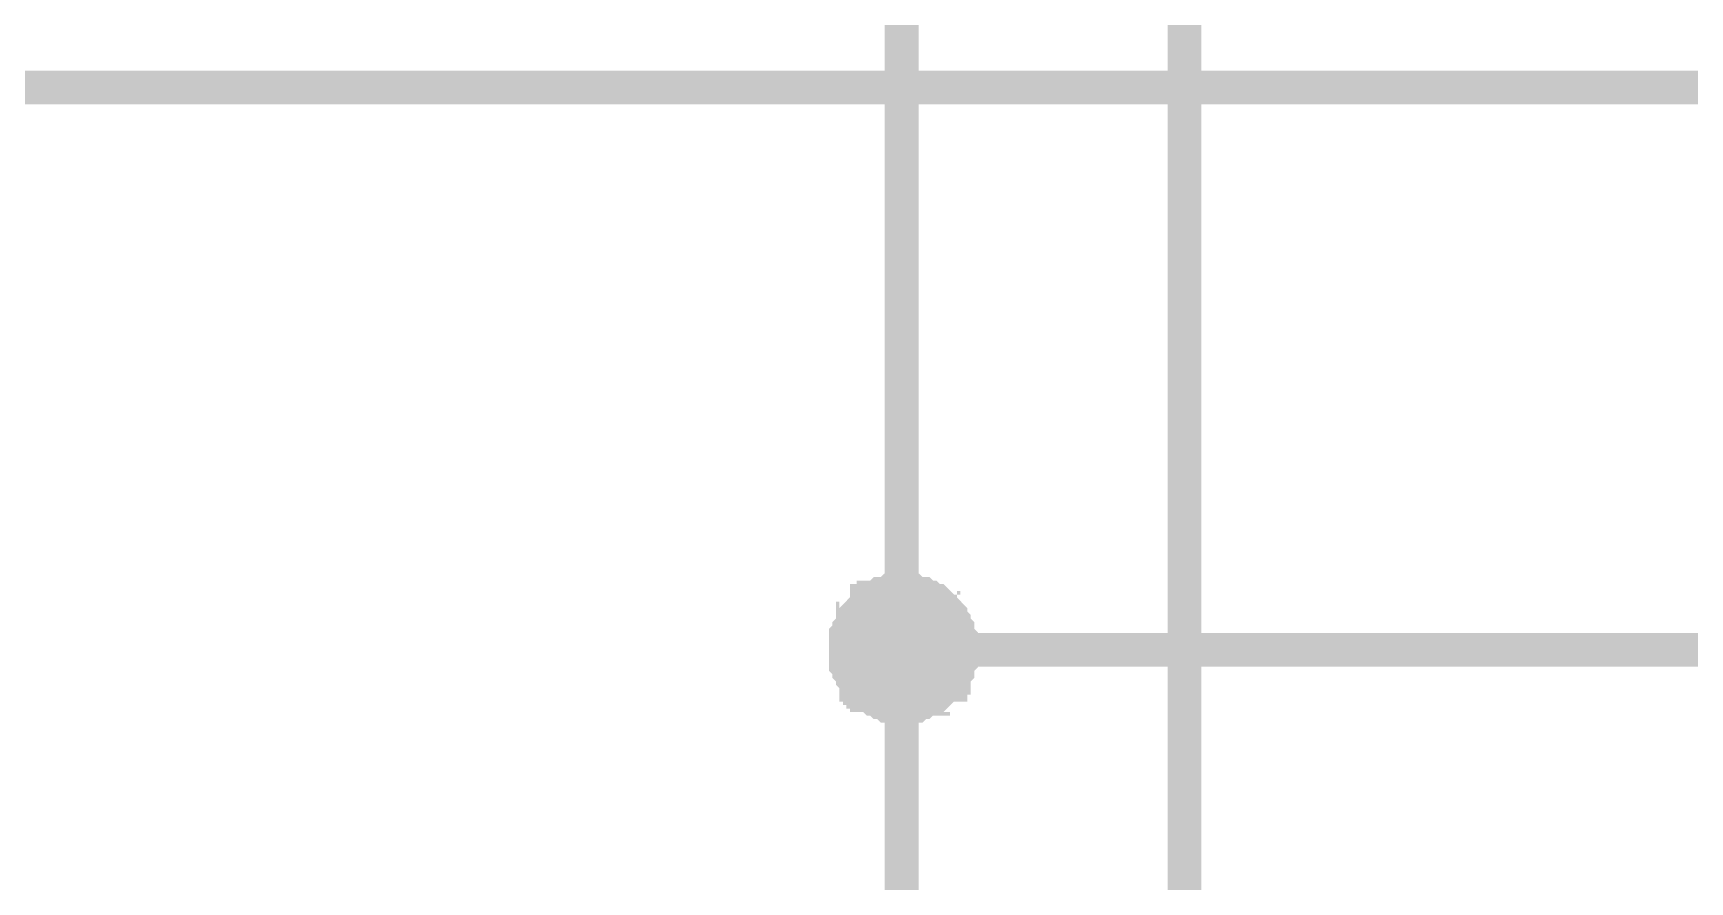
# Paper-space layout 'Layout1' of a CAD drawing. Extents: x -1 to 840, y -1 to 593.
# Drawn here: x 690.46 to 705.19, y 263.92 to 271.47 of the extents above; entities that cross this region are included whole.
import ezdxf

# ---------------------------------------------------------------- set-up
doc = ezdxf.new("R2010")
doc.units = 0
doc.header["$MEASUREMENT"] = 0
doc.layers.add('Sheet', color=255, linetype='CONTINUOUS')

psp = doc.layouts.get("Layout1")

# ---------------------------------------------------------------- linework, layer by layer
at = {"layer": 'Sheet', "color": 7}
for points, const_width in [([(698.183, 265.983), (698.183, 280.988)], 0.3), ([(700.698, 275.986), (700.698, 260.981), (703.183, 260.981)], 0.3), ([(703.183, 270.985), (673.182, 270.985), (673.182, 218.481), (620.729, 218.481), (620.729, 240.974), (625.698, 240.974)], 0.3), ([(705.698, 270.985), (703.183, 270.985)], 0.3), ([(697.686, 265.983), (697.686, 266.014), (697.686, 266.045), (697.686, 266.045), (697.686, 266.076), (697.686, 266.107), (697.717, 266.138), (697.717, 266.169), (697.717, 266.169), (697.748, 266.2), (697.748, 266.231), (697.748, 266.262), (697.779, 266.262), (697.779, 266.293), (697.81, 266.325), (697.81, 266.325), (697.841, 266.356), (697.841, 266.356), (697.872, 266.387), (697.872, 266.418), (697.903, 266.418), (697.934, 266.418), (697.934, 266.449), (697.965, 266.449), (697.996, 266.48), (697.996, 266.48), (698.027, 266.48), (698.058, 266.48), (698.089, 266.511), (698.12, 266.511), (698.12, 266.511), (698.151, 266.511), (698.183, 266.511)], 0.3), ([(697.686, 265.983), (697.686, 266.014), (697.686, 266.045), (697.686, 266.045), (697.686, 266.076), (697.686, 266.107), (697.717, 266.138), (697.717, 266.169), (697.717, 266.169), (697.748, 266.2), (697.748, 266.231), (697.748, 266.262), (697.779, 266.262), (697.779, 266.293), (697.81, 266.325), (697.81, 266.325), (697.841, 266.356), (697.841, 266.356), (697.872, 266.387), (697.872, 266.418), (697.903, 266.418), (697.934, 266.418), (697.934, 266.449), (697.965, 266.449), (697.996, 266.48), (697.996, 266.48), (698.027, 266.48), (698.058, 266.48), (698.089, 266.511), (698.12, 266.511), (698.12, 266.511), (698.151, 266.511), (698.183, 266.511)], 0.3), ([(697.686, 265.983), (697.686, 266.014), (697.686, 266.045), (697.686, 266.045), (697.686, 266.076), (697.686, 266.107), (697.717, 266.138), (697.717, 266.169), (697.717, 266.169), (697.748, 266.2), (697.748, 266.231), (697.748, 266.262), (697.779, 266.262), (697.779, 266.293), (697.81, 266.325), (697.81, 266.325), (697.841, 266.356), (697.841, 266.356), (697.872, 266.387), (697.872, 266.418), (697.903, 266.418), (697.934, 266.418), (697.934, 266.449), (697.965, 266.449), (697.996, 266.48), (697.996, 266.48), (698.027, 266.48), (698.058, 266.48), (698.089, 266.511), (698.12, 266.511), (698.12, 266.511), (698.151, 266.511), (698.183, 266.511)], 0.3), ([(697.686, 265.983), (697.686, 266.014), (697.686, 266.045), (697.686, 266.045), (697.686, 266.076), (697.686, 266.107), (697.717, 266.138), (697.717, 266.169), (697.717, 266.169), (697.748, 266.2), (697.748, 266.231), (697.748, 266.262), (697.779, 266.262), (697.779, 266.293), (697.81, 266.325), (697.81, 266.325), (697.841, 266.356), (697.841, 266.356), (697.872, 266.387), (697.872, 266.418), (697.903, 266.418), (697.934, 266.418), (697.934, 266.449), (697.965, 266.449), (697.996, 266.48), (697.996, 266.48), (698.027, 266.48), (698.058, 266.48), (698.089, 266.511), (698.12, 266.511), (698.12, 266.511), (698.151, 266.511), (698.183, 266.511)], 0.3), ([(698.183, 266.511), (698.183, 266.511)], 0.3), ([(698.183, 266.511), (698.214, 266.511), (698.245, 266.511), (698.245, 266.511), (698.276, 266.511), (698.307, 266.48), (698.338, 266.48), (698.369, 266.48), (698.369, 266.48), (698.4, 266.449), (698.431, 266.449), (698.462, 266.418), (698.462, 266.418), (698.493, 266.418), (698.524, 266.387), (698.524, 266.356), (698.555, 266.356), (698.555, 266.325), (698.586, 266.325), (698.617, 266.293), (698.617, 266.262), (698.617, 266.262), (698.648, 266.231), (698.648, 266.2), (698.679, 266.169), (698.679, 266.169), (698.679, 266.138), (698.679, 266.107), (698.711, 266.076), (698.711, 266.045), (698.711, 266.045), (698.711, 266.014), (698.711, 265.983)], 0.3), ([(698.183, 266.511), (698.183, 266.511)], 0.3), ([(698.183, 266.511), (698.214, 266.511), (698.245, 266.511), (698.245, 266.511), (698.276, 266.511), (698.307, 266.48), (698.338, 266.48), (698.369, 266.48), (698.369, 266.48), (698.4, 266.449), (698.431, 266.449), (698.462, 266.418), (698.462, 266.418), (698.493, 266.418), (698.524, 266.387), (698.524, 266.356), (698.555, 266.356), (698.555, 266.325), (698.586, 266.325), (698.617, 266.293), (698.617, 266.262), (698.617, 266.262), (698.648, 266.231), (698.648, 266.2), (698.679, 266.169), (698.679, 266.169), (698.679, 266.138), (698.679, 266.107), (698.711, 266.076), (698.711, 266.045), (698.711, 266.045), (698.711, 266.014), (698.711, 265.983)], 0.3), ([(698.183, 266.511), (698.183, 266.511)], 0.3), ([(698.183, 266.511), (698.214, 266.511), (698.245, 266.511), (698.245, 266.511), (698.276, 266.511), (698.307, 266.48), (698.338, 266.48), (698.369, 266.48), (698.369, 266.48), (698.4, 266.449), (698.431, 266.449), (698.462, 266.418), (698.462, 266.418), (698.493, 266.418), (698.524, 266.387), (698.524, 266.356), (698.555, 266.356), (698.555, 266.325), (698.586, 266.325), (698.617, 266.293), (698.617, 266.262), (698.617, 266.262), (698.648, 266.231), (698.648, 266.2), (698.679, 266.169), (698.679, 266.169), (698.679, 266.138), (698.679, 266.107), (698.711, 266.076), (698.711, 266.045), (698.711, 266.045), (698.711, 266.014), (698.711, 265.983)], 0.3), ([(698.183, 266.511), (698.183, 266.511)], 0.3), ([(698.183, 266.511), (698.214, 266.511), (698.245, 266.511), (698.245, 266.511), (698.276, 266.511), (698.307, 266.48), (698.338, 266.48), (698.369, 266.48), (698.369, 266.48), (698.4, 266.449), (698.431, 266.449), (698.462, 266.418), (698.462, 266.418), (698.493, 266.418), (698.524, 266.387), (698.524, 266.356), (698.555, 266.356), (698.555, 266.325), (698.586, 266.325), (698.617, 266.293), (698.617, 266.262), (698.617, 266.262), (698.648, 266.231), (698.648, 266.2), (698.679, 266.169), (698.679, 266.169), (698.679, 266.138), (698.679, 266.107), (698.711, 266.076), (698.711, 266.045), (698.711, 266.045), (698.711, 266.014), (698.711, 265.983)], 0.3), ([(697.686, 265.983), (697.686, 266.014), (697.686, 266.045), (697.686, 266.045), (697.686, 266.076), (697.686, 266.107), (697.717, 266.138), (697.717, 266.169), (697.717, 266.169), (697.748, 266.2), (697.748, 266.231), (697.748, 266.262), (697.779, 266.262), (697.779, 266.293), (697.81, 266.325), (697.81, 266.325), (697.841, 266.356), (697.841, 266.356), (697.872, 266.387), (697.872, 266.418), (697.903, 266.418), (697.934, 266.418), (697.934, 266.449), (697.965, 266.449), (697.996, 266.48), (697.996, 266.48), (698.027, 266.48), (698.058, 266.48), (698.089, 266.511), (698.12, 266.511), (698.12, 266.511), (698.151, 266.511), (698.183, 266.511)], 0.0991), ([(697.686, 265.983), (697.686, 266.014), (697.686, 266.045), (697.686, 266.045), (697.686, 266.076), (697.686, 266.107), (697.717, 266.138), (697.717, 266.169), (697.717, 266.169), (697.748, 266.2), (697.748, 266.231), (697.748, 266.262), (697.779, 266.262), (697.779, 266.293), (697.81, 266.325), (697.81, 266.325), (697.841, 266.356), (697.841, 266.356), (697.872, 266.387), (697.872, 266.418), (697.903, 266.418), (697.934, 266.418), (697.934, 266.449), (697.965, 266.449), (697.996, 266.48), (697.996, 266.48), (698.027, 266.48), (698.058, 266.48), (698.089, 266.511), (698.12, 266.511), (698.12, 266.511), (698.151, 266.511), (698.183, 266.511)], 0.0991), ([(697.686, 265.983), (697.686, 266.014), (697.686, 266.045), (697.686, 266.045), (697.686, 266.076), (697.686, 266.107), (697.717, 266.138), (697.717, 266.169), (697.717, 266.169), (697.748, 266.2), (697.748, 266.231), (697.748, 266.262), (697.779, 266.262), (697.779, 266.293), (697.81, 266.325), (697.81, 266.325), (697.841, 266.356), (697.841, 266.356), (697.872, 266.387), (697.872, 266.418), (697.903, 266.418), (697.934, 266.418), (697.934, 266.449), (697.965, 266.449), (697.996, 266.48), (697.996, 266.48), (698.027, 266.48), (698.058, 266.48), (698.089, 266.511), (698.12, 266.511), (698.12, 266.511), (698.151, 266.511), (698.183, 266.511)], 0.0991), ([(697.686, 265.983), (697.686, 266.014), (697.686, 266.045), (697.686, 266.045), (697.686, 266.076), (697.686, 266.107), (697.717, 266.138), (697.717, 266.169), (697.717, 266.169), (697.748, 266.2), (697.748, 266.231), (697.748, 266.262), (697.779, 266.262), (697.779, 266.293), (697.81, 266.325), (697.81, 266.325), (697.841, 266.356), (697.841, 266.356), (697.872, 266.387), (697.872, 266.418), (697.903, 266.418), (697.934, 266.418), (697.934, 266.449), (697.965, 266.449), (697.996, 266.48), (697.996, 266.48), (698.027, 266.48), (698.058, 266.48), (698.089, 266.511), (698.12, 266.511), (698.12, 266.511), (698.151, 266.511), (698.183, 266.511)], 0.0991), ([(698.183, 266.511), (698.183, 266.511)], 0.0991), ([(698.183, 266.511), (698.214, 266.511), (698.245, 266.511), (698.245, 266.511), (698.276, 266.511), (698.307, 266.48), (698.338, 266.48), (698.369, 266.48), (698.369, 266.48), (698.4, 266.449), (698.431, 266.449), (698.462, 266.418), (698.462, 266.418), (698.493, 266.418), (698.524, 266.387), (698.524, 266.356), (698.555, 266.356), (698.555, 266.325), (698.586, 266.325), (698.617, 266.293), (698.617, 266.262), (698.617, 266.262), (698.648, 266.231), (698.648, 266.2), (698.679, 266.169), (698.679, 266.169), (698.679, 266.138), (698.679, 266.107), (698.711, 266.076), (698.711, 266.045), (698.711, 266.045), (698.711, 266.014), (698.711, 265.983)], 0.0991), ([(698.183, 266.511), (698.183, 266.511)], 0.0991), ([(698.183, 266.511), (698.214, 266.511), (698.245, 266.511), (698.245, 266.511), (698.276, 266.511), (698.307, 266.48), (698.338, 266.48), (698.369, 266.48), (698.369, 266.48), (698.4, 266.449), (698.431, 266.449), (698.462, 266.418), (698.462, 266.418), (698.493, 266.418), (698.524, 266.387), (698.524, 266.356), (698.555, 266.356), (698.555, 266.325), (698.586, 266.325), (698.617, 266.293), (698.617, 266.262), (698.617, 266.262), (698.648, 266.231), (698.648, 266.2), (698.679, 266.169), (698.679, 266.169), (698.679, 266.138), (698.679, 266.107), (698.711, 266.076), (698.711, 266.045), (698.711, 266.045), (698.711, 266.014), (698.711, 265.983)], 0.0991), ([(698.183, 266.511), (698.183, 266.511)], 0.0991), ([(698.183, 266.511), (698.214, 266.511), (698.245, 266.511), (698.245, 266.511), (698.276, 266.511), (698.307, 266.48), (698.338, 266.48), (698.369, 266.48), (698.369, 266.48), (698.4, 266.449), (698.431, 266.449), (698.462, 266.418), (698.462, 266.418), (698.493, 266.418), (698.524, 266.387), (698.524, 266.356), (698.555, 266.356), (698.555, 266.325), (698.586, 266.325), (698.617, 266.293), (698.617, 266.262), (698.617, 266.262), (698.648, 266.231), (698.648, 266.2), (698.679, 266.169), (698.679, 266.169), (698.679, 266.138), (698.679, 266.107), (698.711, 266.076), (698.711, 266.045), (698.711, 266.045), (698.711, 266.014), (698.711, 265.983)], 0.0991), ([(698.183, 266.511), (698.183, 266.511)], 0.0991), ([(698.183, 266.511), (698.214, 266.511), (698.245, 266.511), (698.245, 266.511), (698.276, 266.511), (698.307, 266.48), (698.338, 266.48), (698.369, 266.48), (698.369, 266.48), (698.4, 266.449), (698.431, 266.449), (698.462, 266.418), (698.462, 266.418), (698.493, 266.418), (698.524, 266.387), (698.524, 266.356), (698.555, 266.356), (698.555, 266.325), (698.586, 266.325), (698.617, 266.293), (698.617, 266.262), (698.617, 266.262), (698.648, 266.231), (698.648, 266.2), (698.679, 266.169), (698.679, 266.169), (698.679, 266.138), (698.679, 266.107), (698.711, 266.076), (698.711, 266.045), (698.711, 266.045), (698.711, 266.014), (698.711, 265.983)], 0.0991), ([(698.183, 265.486), (698.151, 265.486), (698.12, 265.486), (698.12, 265.486), (698.089, 265.486), (698.058, 265.486), (698.027, 265.517), (697.996, 265.517), (697.996, 265.517), (697.965, 265.548), (697.934, 265.548), (697.934, 265.548), (697.903, 265.579), (697.872, 265.579), (697.872, 265.61), (697.841, 265.61), (697.841, 265.641), (697.81, 265.641), (697.81, 265.672), (697.779, 265.672), (697.779, 265.703), (697.748, 265.734), (697.748, 265.734), (697.748, 265.765), (697.717, 265.796), (697.717, 265.796), (697.717, 265.827), (697.686, 265.858), (697.686, 265.89), (697.686, 265.921), (697.686, 265.921), (697.686, 265.952), (697.686, 265.983)], 0.3), ([(697.686, 265.983), (697.686, 265.983)], 0.3), ([(698.183, 265.486), (698.151, 265.486), (698.12, 265.486), (698.12, 265.486), (698.089, 265.486), (698.058, 265.486), (698.027, 265.517), (697.996, 265.517), (697.996, 265.517), (697.965, 265.548), (697.934, 265.548), (697.934, 265.548), (697.903, 265.579), (697.872, 265.579), (697.872, 265.61), (697.841, 265.61), (697.841, 265.641), (697.81, 265.641), (697.81, 265.672), (697.779, 265.672), (697.779, 265.703), (697.748, 265.734), (697.748, 265.734), (697.748, 265.765), (697.717, 265.796), (697.717, 265.796), (697.717, 265.827), (697.686, 265.858), (697.686, 265.89), (697.686, 265.921), (697.686, 265.921), (697.686, 265.952), (697.686, 265.983)], 0.3), ([(697.686, 265.983), (697.686, 265.983)], 0.3), ([(698.183, 265.486), (698.151, 265.486), (698.12, 265.486), (698.12, 265.486), (698.089, 265.486), (698.058, 265.486), (698.027, 265.517), (697.996, 265.517), (697.996, 265.517), (697.965, 265.548), (697.934, 265.548), (697.934, 265.548), (697.903, 265.579), (697.872, 265.579), (697.872, 265.61), (697.841, 265.61), (697.841, 265.641), (697.81, 265.641), (697.81, 265.672), (697.779, 265.672), (697.779, 265.703), (697.748, 265.734), (697.748, 265.734), (697.748, 265.765), (697.717, 265.796), (697.717, 265.796), (697.717, 265.827), (697.686, 265.858), (697.686, 265.89), (697.686, 265.921), (697.686, 265.921), (697.686, 265.952), (697.686, 265.983)], 0.3), ([(697.686, 265.983), (697.686, 265.983)], 0.3), ([(698.183, 265.486), (698.151, 265.486), (698.12, 265.486), (698.12, 265.486), (698.089, 265.486), (698.058, 265.486), (698.027, 265.517), (697.996, 265.517), (697.996, 265.517), (697.965, 265.548), (697.934, 265.548), (697.934, 265.548), (697.903, 265.579), (697.872, 265.579), (697.872, 265.61), (697.841, 265.61), (697.841, 265.641), (697.81, 265.641), (697.81, 265.672), (697.779, 265.672), (697.779, 265.703), (697.748, 265.734), (697.748, 265.734), (697.748, 265.765), (697.717, 265.796), (697.717, 265.796), (697.717, 265.827), (697.686, 265.858), (697.686, 265.89), (697.686, 265.921), (697.686, 265.921), (697.686, 265.952), (697.686, 265.983)], 0.3), ([(697.686, 265.983), (697.686, 265.983)], 0.3), ([(698.183, 265.486), (698.151, 265.486), (698.12, 265.486), (698.12, 265.486), (698.089, 265.486), (698.058, 265.486), (698.027, 265.517), (697.996, 265.517), (697.996, 265.517), (697.965, 265.548), (697.934, 265.548), (697.934, 265.548), (697.903, 265.579), (697.872, 265.579), (697.872, 265.61), (697.841, 265.61), (697.841, 265.641), (697.81, 265.641), (697.81, 265.672), (697.779, 265.672), (697.779, 265.703), (697.748, 265.734), (697.748, 265.734), (697.748, 265.765), (697.717, 265.796), (697.717, 265.796), (697.717, 265.827), (697.686, 265.858), (697.686, 265.89), (697.686, 265.921), (697.686, 265.921), (697.686, 265.952), (697.686, 265.983)], 0.0991), ([(697.686, 265.983), (697.686, 265.983)], 0.0991), ([(698.183, 265.486), (698.151, 265.486), (698.12, 265.486), (698.12, 265.486), (698.089, 265.486), (698.058, 265.486), (698.027, 265.517), (697.996, 265.517), (697.996, 265.517), (697.965, 265.548), (697.934, 265.548), (697.934, 265.548), (697.903, 265.579), (697.872, 265.579), (697.872, 265.61), (697.841, 265.61), (697.841, 265.641), (697.81, 265.641), (697.81, 265.672), (697.779, 265.672), (697.779, 265.703), (697.748, 265.734), (697.748, 265.734), (697.748, 265.765), (697.717, 265.796), (697.717, 265.796), (697.717, 265.827), (697.686, 265.858), (697.686, 265.89), (697.686, 265.921), (697.686, 265.921), (697.686, 265.952), (697.686, 265.983)], 0.0991), ([(697.686, 265.983), (697.686, 265.983)], 0.0991), ([(698.183, 265.486), (698.151, 265.486), (698.12, 265.486), (698.12, 265.486), (698.089, 265.486), (698.058, 265.486), (698.027, 265.517), (697.996, 265.517), (697.996, 265.517), (697.965, 265.548), (697.934, 265.548), (697.934, 265.548), (697.903, 265.579), (697.872, 265.579), (697.872, 265.61), (697.841, 265.61), (697.841, 265.641), (697.81, 265.641), (697.81, 265.672), (697.779, 265.672), (697.779, 265.703), (697.748, 265.734), (697.748, 265.734), (697.748, 265.765), (697.717, 265.796), (697.717, 265.796), (697.717, 265.827), (697.686, 265.858), (697.686, 265.89), (697.686, 265.921), (697.686, 265.921), (697.686, 265.952), (697.686, 265.983)], 0.0991), ([(697.686, 265.983), (697.686, 265.983)], 0.0991), ([(698.183, 265.486), (698.151, 265.486), (698.12, 265.486), (698.12, 265.486), (698.089, 265.486), (698.058, 265.486), (698.027, 265.517), (697.996, 265.517), (697.996, 265.517), (697.965, 265.548), (697.934, 265.548), (697.934, 265.548), (697.903, 265.579), (697.872, 265.579), (697.872, 265.61), (697.841, 265.61), (697.841, 265.641), (697.81, 265.641), (697.81, 265.672), (697.779, 265.672), (697.779, 265.703), (697.748, 265.734), (697.748, 265.734), (697.748, 265.765), (697.717, 265.796), (697.717, 265.796), (697.717, 265.827), (697.686, 265.858), (697.686, 265.89), (697.686, 265.921), (697.686, 265.921), (697.686, 265.952), (697.686, 265.983)], 0.0991), ([(697.686, 265.983), (697.686, 265.983)], 0.0991), ([(703.183, 265.983), (698.183, 265.983), (698.183, 250.977)], 0.3), ([(698.711, 265.983), (698.711, 265.952), (698.711, 265.921), (698.711, 265.921), (698.711, 265.89), (698.679, 265.858), (698.679, 265.827), (698.679, 265.796), (698.679, 265.796), (698.648, 265.765), (698.648, 265.734), (698.617, 265.734), (698.617, 265.703), (698.617, 265.672), (698.586, 265.672), (698.555, 265.641), (698.555, 265.641), (698.524, 265.61), (698.524, 265.61), (698.493, 265.579), (698.462, 265.579), (698.462, 265.548), (698.431, 265.548), (698.4, 265.548), (698.369, 265.517), (698.369, 265.517), (698.338, 265.517), (698.307, 265.486), (698.276, 265.486), (698.245, 265.486), (698.245, 265.486), (698.214, 265.486), (698.183, 265.486)], 0.3), ([(698.711, 265.983), (698.711, 265.952), (698.711, 265.921), (698.711, 265.921), (698.711, 265.89), (698.679, 265.858), (698.679, 265.827), (698.679, 265.796), (698.679, 265.796), (698.648, 265.765), (698.648, 265.734), (698.617, 265.734), (698.617, 265.703), (698.617, 265.672), (698.586, 265.672), (698.555, 265.641), (698.555, 265.641), (698.524, 265.61), (698.524, 265.61), (698.493, 265.579), (698.462, 265.579), (698.462, 265.548), (698.431, 265.548), (698.4, 265.548), (698.369, 265.517), (698.369, 265.517), (698.338, 265.517), (698.307, 265.486), (698.276, 265.486), (698.245, 265.486), (698.245, 265.486), (698.214, 265.486), (698.183, 265.486)], 0.3), ([(698.711, 265.983), (698.711, 265.952), (698.711, 265.921), (698.711, 265.921), (698.711, 265.89), (698.679, 265.858), (698.679, 265.827), (698.679, 265.796), (698.679, 265.796), (698.648, 265.765), (698.648, 265.734), (698.617, 265.734), (698.617, 265.703), (698.617, 265.672), (698.586, 265.672), (698.555, 265.641), (698.555, 265.641), (698.524, 265.61), (698.524, 265.61), (698.493, 265.579), (698.462, 265.579), (698.462, 265.548), (698.431, 265.548), (698.4, 265.548), (698.369, 265.517), (698.369, 265.517), (698.338, 265.517), (698.307, 265.486), (698.276, 265.486), (698.245, 265.486), (698.245, 265.486), (698.214, 265.486), (698.183, 265.486)], 0.3), ([(698.711, 265.983), (698.711, 265.952), (698.711, 265.921), (698.711, 265.921), (698.711, 265.89), (698.679, 265.858), (698.679, 265.827), (698.679, 265.796), (698.679, 265.796), (698.648, 265.765), (698.648, 265.734), (698.617, 265.734), (698.617, 265.703), (698.617, 265.672), (698.586, 265.672), (698.555, 265.641), (698.555, 265.641), (698.524, 265.61), (698.524, 265.61), (698.493, 265.579), (698.462, 265.579), (698.462, 265.548), (698.431, 265.548), (698.4, 265.548), (698.369, 265.517), (698.369, 265.517), (698.338, 265.517), (698.307, 265.486), (698.276, 265.486), (698.245, 265.486), (698.245, 265.486), (698.214, 265.486), (698.183, 265.486)], 0.3), ([(698.711, 265.983), (698.711, 265.952), (698.711, 265.921), (698.711, 265.921), (698.711, 265.89), (698.679, 265.858), (698.679, 265.827), (698.679, 265.796), (698.679, 265.796), (698.648, 265.765), (698.648, 265.734), (698.617, 265.734), (698.617, 265.703), (698.617, 265.672), (698.586, 265.672), (698.555, 265.641), (698.555, 265.641), (698.524, 265.61), (698.524, 265.61), (698.493, 265.579), (698.462, 265.579), (698.462, 265.548), (698.431, 265.548), (698.4, 265.548), (698.369, 265.517), (698.369, 265.517), (698.338, 265.517), (698.307, 265.486), (698.276, 265.486), (698.245, 265.486), (698.245, 265.486), (698.214, 265.486), (698.183, 265.486)], 0.0991), ([(698.711, 265.983), (698.711, 265.952), (698.711, 265.921), (698.711, 265.921), (698.711, 265.89), (698.679, 265.858), (698.679, 265.827), (698.679, 265.796), (698.679, 265.796), (698.648, 265.765), (698.648, 265.734), (698.617, 265.734), (698.617, 265.703), (698.617, 265.672), (698.586, 265.672), (698.555, 265.641), (698.555, 265.641), (698.524, 265.61), (698.524, 265.61), (698.493, 265.579), (698.462, 265.579), (698.462, 265.548), (698.431, 265.548), (698.4, 265.548), (698.369, 265.517), (698.369, 265.517), (698.338, 265.517), (698.307, 265.486), (698.276, 265.486), (698.245, 265.486), (698.245, 265.486), (698.214, 265.486), (698.183, 265.486)], 0.0991), ([(698.711, 265.983), (698.711, 265.952), (698.711, 265.921), (698.711, 265.921), (698.711, 265.89), (698.679, 265.858), (698.679, 265.827), (698.679, 265.796), (698.679, 265.796), (698.648, 265.765), (698.648, 265.734), (698.617, 265.734), (698.617, 265.703), (698.617, 265.672), (698.586, 265.672), (698.555, 265.641), (698.555, 265.641), (698.524, 265.61), (698.524, 265.61), (698.493, 265.579), (698.462, 265.579), (698.462, 265.548), (698.431, 265.548), (698.4, 265.548), (698.369, 265.517), (698.369, 265.517), (698.338, 265.517), (698.307, 265.486), (698.276, 265.486), (698.245, 265.486), (698.245, 265.486), (698.214, 265.486), (698.183, 265.486)], 0.0991), ([(698.711, 265.983), (698.711, 265.952), (698.711, 265.921), (698.711, 265.921), (698.711, 265.89), (698.679, 265.858), (698.679, 265.827), (698.679, 265.796), (698.679, 265.796), (698.648, 265.765), (698.648, 265.734), (698.617, 265.734), (698.617, 265.703), (698.617, 265.672), (698.586, 265.672), (698.555, 265.641), (698.555, 265.641), (698.524, 265.61), (698.524, 265.61), (698.493, 265.579), (698.462, 265.579), (698.462, 265.548), (698.431, 265.548), (698.4, 265.548), (698.369, 265.517), (698.369, 265.517), (698.338, 265.517), (698.307, 265.486), (698.276, 265.486), (698.245, 265.486), (698.245, 265.486), (698.214, 265.486), (698.183, 265.486)], 0.0991), ([(698.711, 265.983), (698.711, 265.983), (698.711, 265.983), (698.711, 265.983), (698.711, 265.983), (698.711, 265.983), (698.711, 265.983), (698.711, 265.983), (698.711, 265.983), (698.711, 265.983), (698.711, 265.983), (698.711, 265.983), (698.711, 265.983), (698.711, 265.983), (698.711, 265.983), (698.711, 265.983), (698.711, 265.983), (698.711, 265.983), (698.711, 265.983), (698.711, 265.983), (698.711, 265.983), (698.711, 265.983), (698.711, 265.983), (698.711, 265.983), (698.711, 265.983), (698.711, 265.983), (698.711, 265.983), (698.711, 265.983), (698.711, 265.983), (698.711, 265.983), (698.711, 265.983), (698.711, 265.983), (698.711, 265.983)], 0.3), ([(698.711, 265.983), (698.711, 265.983)], 0.3), ([(698.711, 265.983), (698.711, 265.983), (698.711, 265.983), (698.711, 265.983), (698.711, 265.983), (698.711, 265.983), (698.711, 265.983), (698.711, 265.983), (698.711, 265.983), (698.711, 265.983), (698.711, 265.983), (698.711, 265.983), (698.711, 265.983), (698.711, 265.983), (698.711, 265.983), (698.711, 265.983), (698.711, 265.983), (698.711, 265.983), (698.711, 265.983), (698.711, 265.983), (698.711, 265.983), (698.711, 265.983), (698.711, 265.983), (698.711, 265.983), (698.711, 265.983), (698.711, 265.983), (698.711, 265.983), (698.711, 265.983), (698.711, 265.983), (698.711, 265.983), (698.711, 265.983), (698.711, 265.983), (698.711, 265.983)], 0.3), ([(698.711, 265.983), (698.711, 265.983)], 0.3), ([(698.711, 265.983), (698.711, 265.983), (698.711, 265.983), (698.711, 265.983), (698.711, 265.983), (698.711, 265.983), (698.711, 265.983), (698.711, 265.983), (698.711, 265.983), (698.711, 265.983), (698.711, 265.983), (698.711, 265.983), (698.711, 265.983), (698.711, 265.983), (698.711, 265.983), (698.711, 265.983), (698.711, 265.983), (698.711, 265.983), (698.711, 265.983), (698.711, 265.983), (698.711, 265.983), (698.711, 265.983), (698.711, 265.983), (698.711, 265.983), (698.711, 265.983), (698.711, 265.983), (698.711, 265.983), (698.711, 265.983), (698.711, 265.983), (698.711, 265.983), (698.711, 265.983), (698.711, 265.983), (698.711, 265.983)], 0.3), ([(698.711, 265.983), (698.711, 265.983)], 0.3), ([(698.711, 265.983), (698.711, 265.983), (698.711, 265.983), (698.711, 265.983), (698.711, 265.983), (698.711, 265.983), (698.711, 265.983), (698.711, 265.983), (698.711, 265.983), (698.711, 265.983), (698.711, 265.983), (698.711, 265.983), (698.711, 265.983), (698.711, 265.983), (698.711, 265.983), (698.711, 265.983), (698.711, 265.983), (698.711, 265.983), (698.711, 265.983), (698.711, 265.983), (698.711, 265.983), (698.711, 265.983), (698.711, 265.983), (698.711, 265.983), (698.711, 265.983), (698.711, 265.983), (698.711, 265.983), (698.711, 265.983), (698.711, 265.983), (698.711, 265.983), (698.711, 265.983), (698.711, 265.983), (698.711, 265.983)], 0.3), ([(698.711, 265.983), (698.711, 265.983)], 0.3), ([(698.711, 265.983), (698.711, 265.983), (698.711, 265.983), (698.711, 265.983), (698.711, 265.983), (698.711, 265.983), (698.711, 265.983), (698.711, 265.983), (698.711, 265.983), (698.711, 265.983), (698.711, 265.983), (698.711, 265.983), (698.711, 265.983), (698.711, 265.983), (698.711, 265.983), (698.711, 265.983), (698.711, 265.983), (698.711, 265.983), (698.711, 265.983), (698.711, 265.983), (698.711, 265.983), (698.711, 265.983), (698.711, 265.983), (698.711, 265.983), (698.711, 265.983), (698.711, 265.983), (698.711, 265.983), (698.711, 265.983), (698.711, 265.983), (698.711, 265.983), (698.711, 265.983), (698.711, 265.983), (698.711, 265.983)], 0.0991), ([(698.711, 265.983), (698.711, 265.983)], 0.0991), ([(698.711, 265.983), (698.711, 265.983), (698.711, 265.983), (698.711, 265.983), (698.711, 265.983), (698.711, 265.983), (698.711, 265.983), (698.711, 265.983), (698.711, 265.983), (698.711, 265.983), (698.711, 265.983), (698.711, 265.983), (698.711, 265.983), (698.711, 265.983), (698.711, 265.983), (698.711, 265.983), (698.711, 265.983), (698.711, 265.983), (698.711, 265.983), (698.711, 265.983), (698.711, 265.983), (698.711, 265.983), (698.711, 265.983), (698.711, 265.983), (698.711, 265.983), (698.711, 265.983), (698.711, 265.983), (698.711, 265.983), (698.711, 265.983), (698.711, 265.983), (698.711, 265.983), (698.711, 265.983), (698.711, 265.983)], 0.0991), ([(698.711, 265.983), (698.711, 265.983)], 0.0991), ([(698.711, 265.983), (698.711, 265.983), (698.711, 265.983), (698.711, 265.983), (698.711, 265.983), (698.711, 265.983), (698.711, 265.983), (698.711, 265.983), (698.711, 265.983), (698.711, 265.983), (698.711, 265.983), (698.711, 265.983), (698.711, 265.983), (698.711, 265.983), (698.711, 265.983), (698.711, 265.983), (698.711, 265.983), (698.711, 265.983), (698.711, 265.983), (698.711, 265.983), (698.711, 265.983), (698.711, 265.983), (698.711, 265.983), (698.711, 265.983), (698.711, 265.983), (698.711, 265.983), (698.711, 265.983), (698.711, 265.983), (698.711, 265.983), (698.711, 265.983), (698.711, 265.983), (698.711, 265.983), (698.711, 265.983)], 0.0991), ([(698.711, 265.983), (698.711, 265.983)], 0.0991), ([(698.711, 265.983), (698.711, 265.983), (698.711, 265.983), (698.711, 265.983), (698.711, 265.983), (698.711, 265.983), (698.711, 265.983), (698.711, 265.983), (698.711, 265.983), (698.711, 265.983), (698.711, 265.983), (698.711, 265.983), (698.711, 265.983), (698.711, 265.983), (698.711, 265.983), (698.711, 265.983), (698.711, 265.983), (698.711, 265.983), (698.711, 265.983), (698.711, 265.983), (698.711, 265.983), (698.711, 265.983), (698.711, 265.983), (698.711, 265.983), (698.711, 265.983), (698.711, 265.983), (698.711, 265.983), (698.711, 265.983), (698.711, 265.983), (698.711, 265.983), (698.711, 265.983), (698.711, 265.983), (698.711, 265.983)], 0.0991), ([(698.711, 265.983), (698.711, 265.983)], 0.0991), ([(705.698, 265.983), (703.183, 265.983)], 0.3)]:
    psp.add_lwpolyline(points, dxfattribs=dict(at, const_width=const_width))
at = {"layer": 'Sheet', "color": 7, "const_width": 0.508}
psp.add_lwpolyline([(698.017, 266.003, 1), (698.525, 266.003, 1)], format="xyb", close=True, dxfattribs=at)

doc.saveas('drawing.dxf')
